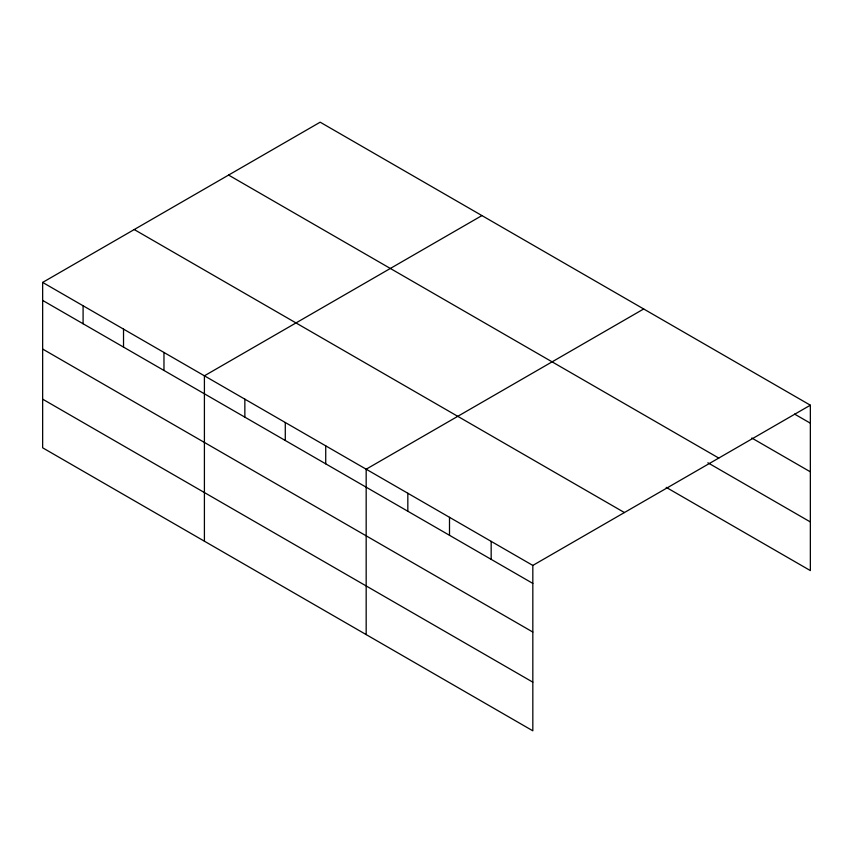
<?xml version="1.0" encoding="UTF-8"?>
<svg xmlns="http://www.w3.org/2000/svg" width="853" height="853" viewBox="0 0 853 853"><rect width="100%" height="100%" fill="white"/><g stroke="black" fill="none" stroke-linecap="round" stroke-linejoin="round"><path stroke-width="1.28" d="M532.826 632.052L532.826 565.422L42.65 282.418L42.65 447.804L532.826 730.808L532.826 632.052L42.65 349.048M666.214 487.362L810.35 570.582L810.35 405.196L320.174 122.192L42.65 282.418M481.924 215.585L204.411 375.81L204.411 541.197M643.684 308.978L366.172 469.203L366.172 634.579M532.826 565.422L810.35 405.196M794.58 414.089L810.35 423.184M751.792 438.015L810.35 471.826M228.583 175.068L718.77 458.072M707.873 462.774L810.35 521.94M134.23 229.542L624.417 512.546M42.65 300.405L532.826 583.409M42.65 399.161L532.826 682.165M491.168 541.367L491.168 559.355M449.499 517.313L449.499 535.3M407.83 493.258L407.83 511.246M325.729 445.852L325.729 463.84M285.286 422.512L285.286 440.489M244.854 399.161L244.854 417.149M163.968 352.46L163.968 370.447M123.525 329.119L123.525 347.107M83.093 305.769L83.093 323.756"/></g></svg>
